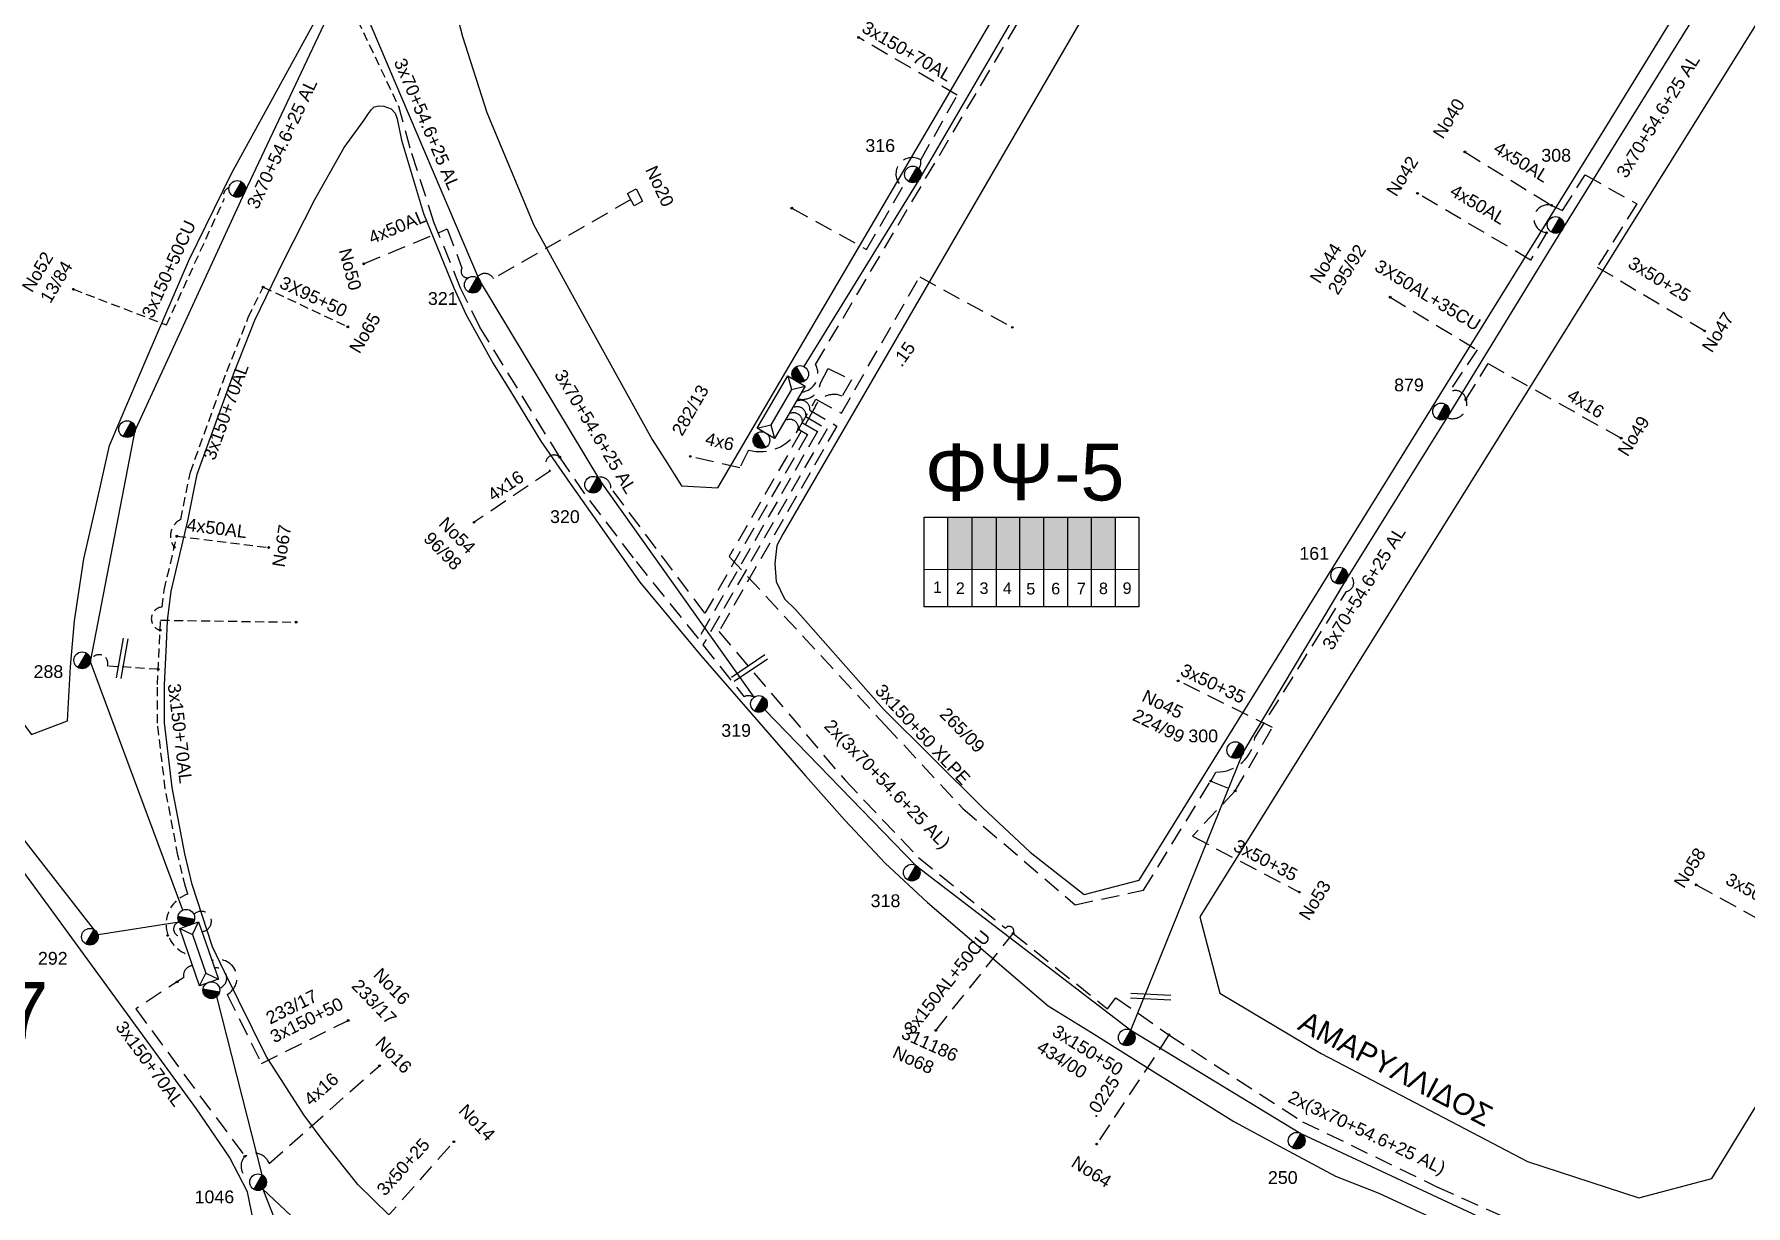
# Model space of a CAD drawing. Header units: millimetres. Extents: x 1421 to 10994, y 848 to 1896.
# Drawn here: x 9708.6 to 9950.2, y 974.4 to 1139.8 of the extents above; entities that cross this region are included whole.
import ezdxf
from ezdxf.enums import TextEntityAlignment as Align

# ---------------------------------------------------------------- set-up
doc = ezdxf.new("R2010")
doc.units = ezdxf.units.MM
doc.linetypes.add('DASHED', pattern=[19.05, 12.7, -6.35])
for name, color, linetype, lineweight in [('.0225', 7, 'DASHED', 30), ('.15AL', 7, 'DASHED', 30), ('3x150+50', 7, 'Continuous', 30), ('3x150+50 XLPE', 7, 'SYN_LINE', 30), ('3x150+70AL', 7, 'DASHED', 30), ('3x50+25', 7, 'Continuous', 30), ('3x70+54.6+25 AL', 7, 'SYN_LINE', 30), ('3X95+50', 7, 'Continuous', 30), ('4x16', 7, 'Continuous', 30), ('4x6', 7, 'SYN_LINE', 30), ('Άγνωστα', 7, 'Continuous', 30), ('Καλωδια Χ.Τ. 3x50+35', 7, 'Continuous', 30), ('Καλώδια ΧΤ   3x150+50CU', 7, 'DASHED', 30), ('Καλώδια ΧΤ   3x150AL+50CU', 7, 'DASHED', 30), ('Υπόγεια καλώδια Παροχών ΧΤ   4x50AL', 7, 'DASHED', 30)]:
    doc.layers.add(name, color=color, linetype=linetype, lineweight=lineweight)
for name, color, linetype in [('3X50AL+35CU', 7, 'Continuous'), ('Pillar OTE', 7, 'Continuous'), ('TEXT ΚΑΛΩΔΙΩΝ', 7, 'Continuous'), ('ΑΓΝΩΣΤΟ ΥΠΟΓΕΙΟ ΚΑΛΩΔΙΟ', 7, 'DASHED'), ('Επιτοίχιο Κουτί', 7, 'Continuous'), ('Στύλος ΦΜ', 7, 'Continuous'), ('Στύλος ΦΜ @ 1', 7, 'Continuous'), ('Συνδέσεις', 7, 'Continuous'), ('Τομή', 7, 'Continuous'), ('Υποσταθμός εναέριος 2 στύλων', 7, 'Continuous'), ('Υποσταθμός πόλεως', 7, 'Continuous'), ('Υπόβαθρο ΔΕΗ', 7, 'Continuous')]:
    doc.layers.add(name, color=color, linetype=linetype)
doc.styles.add('arial', font='arial.ttf', dxfattribs={"height": 3})
doc.styles.get("Standard").update_dxf_attribs({"font": 'arial.ttf', "height": 1.8})
doc.linetypes.add('SYN_LINE', pattern='A,0.5,-0.0001,["/\\/\\/\\/",Standard,S=0.1,R=0,X=0,Y=-0.05],-0.25', length=0.7501)

# ---------------------------------------------------------------- blocks, each defined once
blk = doc.blocks.new('ΥΠΑΡΧΩΝ ΤΣΙΜΕΝΤΕΝΙΟΣ ΣΤΥΛΟΣ')
at = {"layer": 'Στύλος ΦΜ'}
blk.add_hatch(color=7, dxfattribs=at).paths.add_polyline_path([(-1.29, -2.28, 0.574793), (2.62, 0, 0.268822), (1.3, 2.27)])
at = {"layer": 'Στύλος ΦΜ', "color": 7}
blk.add_line((-1.29, -2.28), (1.3, 2.27), dxfattribs=at)
blk.add_circle((0, 0), 2.62, dxfattribs=at)
at = {"layer": 'Στύλος ΦΜ', "flags": 4}
for tag, p in [('ΑΡΙΘΜΟΣ', (-4.68, 8.05)), ('ΤΥΠΟΣ', (-4.91, 3.03))]:
    blk.add_attdef(tag, p, '', height=4, dxfattribs=at)
blk = doc.blocks.new('ΥΠΟΣΤΑΘΜΟΣ ΕΝΑΕΡΙΟΣ ΕΠΙ 2 ΣΤΥΛΩΝ')
at = {"layer": 'Υποσταθμός εναέριος 2 στύλων', "linetype": 'Continuous'}
for points in [[(-11.97, -2.11, 0.574793), (-8.45, -0.07, 0.268822), (-9.64, 1.98)], [(9.68, -2.15, 0.574793), (13.19, -0.1, 0.268822), (12.01, 1.95)]]:
    blk.add_hatch(color=256, dxfattribs=at).paths.add_polyline_path(points)
for p, q in [((-11.97, -2.11), (-9.64, 1.98)), ((9.68, -2.15), (12.01, 1.95))]:
    blk.add_line(p, q, dxfattribs=at)
for centre in [(-10.81, -0.07), (10.84, -0.1)]:
    blk.add_circle(centre, 2.36, dxfattribs=at)
at = {"layer": 'Υποσταθμός πόλεως', "linetype": 'Continuous', "ltscale": 40}
blk.add_lwpolyline([(-8.57, 2.82), (8.57, 2.82), (8.57, -2.82), (-8.57, -2.82)], close=True, dxfattribs=at)
for points in [[(-5.75, 0), (-8.57, 2.82)], [(-8.57, -2.82), (-5.75, 0)], [(-5.75, 0), (5.75, 0)], [(5.75, 0), (8.57, 2.82)], [(8.57, -2.82), (5.75, 0)]]:
    blk.add_lwpolyline(points, dxfattribs=at)
at = {"layer": 'Υποσταθμός εναέριος 2 στύλων', "ltscale": 40, "flags": 1}
for tag, p in [('ΜΕΤΑΣΧΗΜΑΤΙΣΜΟΣ', (14.09, 2.51)), ('ΙΣΧΥΣ', (14.07, -0.28)), ('ΑΡΙΘΜΟΣ', (14.19, -3))]:
    blk.add_attdef(tag, p, '', height=1.8, dxfattribs=at)
blk = doc.blocks.new('_ΣΥΝΔΕΣΗ')
at = {"layer": 'Συνδέσεις', "linetype": 'SYN_LINE', "ltscale": 40}
blk.add_hatch(color=256, dxfattribs=at).paths.add_polyline_path([(0.5, -0.01, 1), (-0.5, -0.01, 1)])
at = {"layer": 'Συνδέσεις'}
blk.add_circle((0, -0.01), 0.5, dxfattribs=at)
blk = doc.blocks.new('ΤΟΜΗ')
at = {"layer": 'Τομή', "ltscale": 40}
for p, q in [((11.33, -0.65), (-11.4, -0.65)), ((11.33, -3.42), (-11.4, -3.42))]:
    blk.add_line(p, q, dxfattribs=at)
blk = doc.blocks.new('ΕΠΙΤΟΙΧΙΟ ΚΟΥΤΙ')
at = {"layer": 'Επιτοίχιο Κουτί', "ltscale": 40}
blk.add_lwpolyline([(-2.06, 1.35), (1.86, 1.35), (1.86, -1.39), (-2.06, -1.39)], close=True, dxfattribs=at)

msp = doc.modelspace()

# ---------------------------------------------------------------- hatches: boundary and pattern name
at = {"layer": 'Καλώδια ΧΤ   3x150AL+50CU', "linetype": 'DASHED', "lineweight": -3, "ltscale": 0.2}
h = msp.add_hatch(color=133, dxfattribs=at)
h.dxf.hatch_style = 1
h.paths.add_polyline_path([(9840.96, 1071.6), (9837.52, 1071.6), (9837.52, 1064.24), (9840.96, 1064.24)])
h = msp.add_hatch(color=62, dxfattribs=at)
h.dxf.hatch_style = 1
h.paths.add_polyline_path([(9840.96, 1064.24), (9844.4, 1064.23), (9844.4, 1071.6), (9840.96, 1071.6)])
h = msp.add_hatch(color=6, dxfattribs=at)
h.dxf.hatch_style = 1
h.paths.add_polyline_path([(9847.7, 1071.6), (9844.4, 1071.6), (9844.4, 1064.23), (9847.7, 1064.23)])
h = msp.add_hatch(color=1, dxfattribs=at)
h.dxf.hatch_style = 1
h.paths.add_polyline_path([(9851.08, 1071.6), (9847.7, 1071.6), (9847.7, 1064.23), (9851.08, 1064.23)])
h = msp.add_hatch(color=27, dxfattribs=at)
h.dxf.hatch_style = 1
h.paths.add_polyline_path([(9851.08, 1064.23), (9854.48, 1064.22), (9854.48, 1071.6), (9851.08, 1071.6)])
h = msp.add_hatch(color=2, dxfattribs=at)
h.dxf.hatch_style = 1
h.paths.add_polyline_path([(9854.48, 1064.23), (9857.87, 1064.22), (9857.88, 1071.6), (9854.48, 1071.6)])
h = msp.add_hatch(color=173, dxfattribs=at)
h.dxf.hatch_style = 1
h.paths.add_polyline_path([(9857.82, 1064.23), (9861.21, 1064.22), (9861.21, 1071.6), (9857.82, 1071.6)])

# ---------------------------------------------------------------- linework, layer by layer
at = {"layer": '.0225', "color": 1, "lineweight": -3, "ltscale": 0.2}
msp.add_lwpolyline([(9868.75, 998.52), (9858.55, 983.11)], dxfattribs=at)
at = {"layer": '.15AL', "color": 27, "lineweight": -3, "ltscale": 0.1}
msp.add_lwpolyline([(9739.4, 1161.5), (9750.7, 1162.33), (9751.69, 1150.64, 0.621912), (9753.41, 1143.45), (9760.11, 1129.36)], format="xyb", dxfattribs=at)
at = {"layer": '.15AL', "color": 27, "lineweight": -3, "ltscale": 0.2}
msp.add_lwpolyline([(9815.03, 1086.08, -0.657662), (9817.01, 1084.93), (9819.13, 1083.69), (9802.34, 1054.46), (9793.15, 1065.86), (9786.31, 1074.87), (9782.76, 1080.06), (9771.48, 1098.42), (9768.75, 1103.94), (9765, 1113.23), (9761.64, 1123.69), (9760.11, 1129.36)], format="xyb", dxfattribs=at)
at = {"layer": '.15AL', "color": 133, "lineweight": -3, "ltscale": 0.2}
msp.add_lwpolyline([(9816.46, 1084.01), (9818.91, 1088.25), (9822.52, 1086.28), (9833.57, 1105.52), (9846.64, 1098.38)], dxfattribs=at)
at = {"layer": '.15AL', "color": 62, "lineweight": -3, "ltscale": 0.2}
msp.add_lwpolyline([(9815.53, 1086.94, -0.657662), (9817.51, 1085.79), (9820.49, 1084.05), (9802.97, 1053.56), (9808.78, 1046.24, -0.248303), (9810.18, 1046.18, 2.843885)], format="xyb", dxfattribs=at)
at = {"layer": '.15AL', "color": 1, "lineweight": -3, "ltscale": 0.2}
msp.add_lwpolyline([(9816.07, 1087.85, -0.657662), (9818.05, 1086.71), (9821.88, 1084.46), (9805.22, 1055.46), (9823.03, 1034.46), (9833.39, 1023.58), (9845.68, 1013.58, -0.948433), (9846.76, 1012.85)], format="xyb", dxfattribs=at)
at = {"layer": '.15AL', "color": 133, "lineweight": -3, "ltscale": 0.2}
msp.add_lwpolyline([(9814.48, 1085.15, -0.657662), (9816.46, 1084.01), (9817.73, 1083.26), (9803.24, 1058.04), (9789.99, 1075.7, 0.498966), (9788.06, 1077.2, 9.769635)], format="xyb", dxfattribs=at)
at = {"layer": '.15AL', "color": 1, "lineweight": -3, "ltscale": 0.2}
msp.add_lwpolyline([(9846.76, 1012.85), (9860.06, 1002.21), (9861.27, 1003.76), (9868.75, 998.52)], dxfattribs=at)
at = {"layer": '3x150+50', "color": 2, "linetype": 'DASHED', "lineweight": -3, "ltscale": 0.2}
msp.add_lwpolyline([(9816.89, 1089.25, 0.53541), (9818.87, 1093.15), (9927.79, 1277.1), (9915.09, 1283.96)], format="xyb", dxfattribs=at)
at = {"layer": '3x150+50', "color": 1, "linetype": 'DASHED', "lineweight": -3, "ltscale": 0.2}
msp.add_lwpolyline([(9868.75, 998.52), (9887.6, 986.26), (9906.58, 977.1), (9926.89, 967.98), (9931.69, 951.99), (9908.46, 915.95), (9889.08, 921.07)], dxfattribs=at)
at = {"layer": '3x150+50 XLPE', "color": 173, "linetype": 'DASHED', "lineweight": -3, "ltscale": 0.2}
msp.add_lwpolyline([(9816.33, 1088.3, 0.442463), (9819.53, 1090.41), (9820.67, 1092.57), (9823.93, 1091), (9822.63, 1088.69, 0.430917), (9818.69, 1086.93), (9806.68, 1066.03), (9828.71, 1042.23), (9839.64, 1030.48), (9855.5, 1016.9), (9865.17, 1018.95), (9874.64, 1034.35), (9875.39, 1035.62, 0.386395), (9880.88, 1040.45), (9893.79, 1061.11, 0.788133), (9893.94, 1063.55, 5.447321)], format="xyb", dxfattribs=at)
at = {"layer": '3x150+70AL', "color": 6, "linetype": 'DASHED', "lineweight": -3, "ltscale": 0.2}
msp.add_lwpolyline([(9833.71, 1122.02), (9838.87, 1131.14), (9824.94, 1139.31)], dxfattribs=at)
msp.add_lwpolyline([(9815.52, 1115.22), (9826.08, 1109.37), (9831.17, 1118.18, -0.961264), (9833.71, 1122.02, 2.001401)], format="xyb", dxfattribs=at)
at = {"layer": '3x150+70AL', "color": 206, "linetype": 'DASHED', "lineweight": -3, "ltscale": 0.2}
msp.add_lwpolyline([(9922.03, 1111.75), (9919.8, 1107.89)], dxfattribs=at)
at = {"layer": '3x150+70AL', "color": 5, "linetype": 'DASHED', "lineweight": -3, "ltscale": 0.1}
for points in [[(9728.35, 1067.35, -0.469935), (9729.27, 1071.29), (9729.27, 1071.29), (9730.62, 1077.95), (9735.75, 1092.14), (9738.8, 1099.79), (9740.89, 1104.08)], [(9726.34, 1055.64, -0.83888), (9726.64, 1058.92), (9726.93, 1061.31), (9728.72, 1068.92)], [(9730.4, 1009.83, -0.73243), (9730.26, 1018.4), (9729.91, 1019.46), (9728.85, 1023.88), (9727.08, 1033.27), (9725.96, 1042.53), (9725.96, 1047.97), (9726.24, 1053.7), (9726.41, 1057.06)], [(9726.06, 1050.13), (9718.93, 1050.58, 1.051334), (9716.5, 1051.17, -2.774623)]]:
    msp.add_lwpolyline(points, format="xyb", dxfattribs=at)
msp.add_lwpolyline([(9726.41, 1057.06), (9745.54, 1056.78)], dxfattribs=at)
at = {"layer": '3x150+70AL', "color": 173, "linetype": 'DASHED', "lineweight": -3, "ltscale": 0.2}
msp.add_lwpolyline([(9730.94, 1008.28, 0.462844), (9729.68, 1006.63), (9722.91, 1002.19), (9738.31, 981.37, 0.537017), (9739.07, 978.14, -3.348351)], format="xyb", dxfattribs=at)
at = {"layer": '3x150+70AL', "color": 6, "linetype": 'DASHED', "lineweight": -3, "ltscale": 0.2}
msp.add_arc((9832.35, 1121.71), 1.4, 320.3247, 12.7458, dxfattribs=at)
at = {"layer": '3x50+25', "color": 173, "linetype": 'DASHED', "lineweight": -3, "ltscale": 0.2}
msp.add_lwpolyline([(9922.75, 1115.61), (9924.31, 1114.86), (9927.49, 1119.92), (9934.79, 1115.8), (9929.2, 1106.9), (9944.37, 1097.88)], dxfattribs=at)
at = {"layer": '3x50+25', "color": 151, "linetype": 'DASHED', "lineweight": -3, "ltscale": 0.2}
msp.add_lwpolyline([(9764.06, 966.53), (9757.97, 972.38), (9767.81, 983.44)], dxfattribs=at)
at = {"layer": '3X50AL+35CU', "color": 173, "linetype": 'DASHED', "lineweight": -3, "ltscale": 0.2}
msp.add_lwpolyline([(9899.97, 1102.65), (9912.25, 1095.22), (9908.18, 1089.09, -0.602578), (9910.67, 1088.19, 2.526864)], format="xyb", dxfattribs=at)
at = {"layer": '3x70+54.6+25 AL', "color": 1, "lineweight": -3, "ltscale": 15}
msp.add_lwpolyline([(9729.55, 1016.13), (9716.5, 1051.17), (9722.85, 1083.82), (9738.32, 1117.45), (9752.29, 1147.1), (9752.02, 1189.68), (9752.62, 1209.16), (9757.04, 1249.66), (9760.21, 1266.41), (9764.63, 1290.41), (9773.74, 1331.47)], dxfattribs=at)
at = {"layer": '3x70+54.6+25 AL', "color": 6, "lineweight": -3, "ltscale": 15}
msp.add_lwpolyline([(9817.25, 1092.85), (9833.48, 1119.19), (9851.29, 1149.75), (9869.02, 1179.9), (9886.32, 1211.72)], dxfattribs=at)
at = {"layer": '3x70+54.6+25 AL', "color": 173, "linetype": 'SYN_LINE', "lineweight": -3, "ltscale": 15}
msp.add_lwpolyline([(9863.38, 999.18), (9879.24, 1038.37), (9893.85, 1062.87), (9908.21, 1085.95), (9924.27, 1112.13), (9945.44, 1146.29), (9968.29, 1185.14)], dxfattribs=at)
at = {"layer": '3x70+54.6+25 AL', "color": 133, "lineweight": -3, "ltscale": 15}
msp.add_lwpolyline([(9810.18, 1046.18), (9788.57, 1076.61), (9771.45, 1105.07), (9753.99, 1146.06)], dxfattribs=at)
at = {"layer": '3x70+54.6+25 AL', "color": 27, "lineweight": -3, "ltscale": 15}
msp.add_lwpolyline([(9729.04, 1014.45), (9717.59, 1012.66), (9701.48, 1033.31), (9676.38, 1067.84), (9693.24, 1090.04)], dxfattribs=at)
at = {"layer": '3x70+54.6+25 AL', "color": 62, "lineweight": -3, "ltscale": 15}
msp.add_lwpolyline([(9811.73, 1044.41), (9833.04, 1022.45), (9863.38, 999.18), (9887.37, 984.61), (9916.58, 970.96), (9947.03, 957.45)], dxfattribs=at)
at = {"layer": '3x70+54.6+25 AL', "color": 151, "linetype": 'DASHED', "lineweight": -3, "ltscale": 0.2}
msp.add_lwpolyline([(9734.72, 1005.12, 0.935464), (9734.03, 1007.96, -3.42413)], format="xyb", dxfattribs=at)
at = {"layer": '3x70+54.6+25 AL', "color": 151, "lineweight": -3, "ltscale": 15}
for points in [[(9740.76, 978.75), (9734.36, 1003.96)], [(9740.83, 976.75), (9771.88, 947.55)]]:
    msp.add_lwpolyline(points, dxfattribs=at)
at = {"layer": '3x70+54.6+25 AL', "color": 173, "lineweight": -3, "ltscale": 15}
msp.add_lwpolyline([(9740.83, 976.75), (9750.82, 951.41)], dxfattribs=at)
at = {"layer": '3x70+54.6+25 AL', "color": 1, "linetype": 'DASHED', "lineweight": -3, "ltscale": 0.2}
msp.add_arc((9732.17, 1014.54), 1.42, 272.7714, 137.0473, dxfattribs=at)
at = {"layer": '3x70+54.6+25 AL', "color": 27, "linetype": 'DASHED', "lineweight": -3, "ltscale": 0.2}
msp.add_arc((9729.26, 1013.46), 1.01, 102.7338, 282.8693, dxfattribs=at)
at = {"layer": '3X95+50', "color": 5, "linetype": 'DASHED', "lineweight": -3, "ltscale": 0.1}
msp.add_lwpolyline([(9740.89, 1104.08), (9752.83, 1098.47)], dxfattribs=at)
at = {"layer": '4x16', "color": 173, "linetype": 'DASHED', "lineweight": -3, "ltscale": 0.2}
for points in [[(9907.98, 1085.66, 0.658965), (9910.67, 1088.19), (9913.79, 1093.27), (9932.58, 1082.75)], [(9738.31, 981.37, -0.504288), (9741.75, 980.36), (9757.31, 994.17)]]:
    msp.add_lwpolyline(points, format="xyb", dxfattribs=at)
at = {"layer": '4x16', "color": 27, "linetype": 'DASHED', "lineweight": -3, "ltscale": 0.2}
msp.add_lwpolyline([(9782.76, 1080.06, 1.16634), (9781.45, 1078.14), (9770.66, 1070.87)], format="xyb", dxfattribs=at)
at = {"layer": '4x6', "color": 133, "linetype": 'DASHED', "lineweight": -3, "ltscale": 0.2}
msp.add_lwpolyline([(9816.46, 1084.01), (9816.46, 1084.01, -0.345618), (9809.42, 1081.07), (9808.16, 1078.55), (9801.19, 1080.17)], format="xyb", dxfattribs=at)
at = {"layer": 'Pillar OTE', "lineweight": -3, "ltscale": 40}
for points in [[(9834.19, 1058.96), (9834.19, 1071.6), (9864.52, 1071.6), (9864.52, 1058.93), (9834.19, 1058.96)], [(9837.52, 1058.96), (9837.52, 1071.6)], [(9840.96, 1058.95), (9840.96, 1071.6)], [(9844.4, 1058.95), (9844.4, 1071.6)], [(9847.7, 1058.95), (9847.7, 1071.6)], [(9851.08, 1058.94), (9851.08, 1071.6)], [(9854.48, 1058.94), (9854.48, 1071.6)], [(9857.81, 1058.94), (9857.82, 1071.6)], [(9861.2, 1058.93), (9861.2, 1071.6)], [(9834.19, 1064.24), (9864.52, 1064.21)]]:
    msp.add_lwpolyline(points, dxfattribs=at)
at = {"layer": 'ΑΓΝΩΣΤΟ ΥΠΟΓΕΙΟ ΚΑΛΩΔΙΟ', "color": 133, "linetype": 'DASHED', "lineweight": -3, "ltscale": 0.2}
msp.add_lwpolyline([(9792.79, 1116.41), (9773.41, 1105.27, 0.54908), (9771.07, 1105.42, -4.154185)], format="xyb", dxfattribs=at)
at = {"layer": 'Καλωδια Χ.Τ. 3x50+35', "color": 206, "linetype": 'DASHED', "lineweight": -3, "ltscale": 0.2}
for points in [[(9874.64, 1034.35), (9878.1, 1032.95), (9883.35, 1041.91), (9870.05, 1048.49)], [(9878.1, 1032.95), (9872.06, 1026.57), (9887.15, 1018.68)]]:
    msp.add_lwpolyline(points, dxfattribs=at)
at = {"layer": 'Καλωδια Χ.Τ. 3x50+35', "color": 27, "linetype": 'DASHED', "lineweight": -3, "ltscale": 0.2}
msp.add_lwpolyline([(9943.18, 1019.71), (9962.64, 1009.02, 0.496649), (9965.75, 1007.55, 5.448693)], format="xyb", dxfattribs=at)
at = {"layer": 'Καλώδια ΧΤ   3x150+50CU', "color": 1, "lineweight": -3, "ltscale": 0.1}
msp.add_lwpolyline([(9714.1, 1103.76), (9727.25, 1098.73), (9735.39, 1116.47, -0.451799), (9736.08, 1118.1, -4.798977)], format="xyb", dxfattribs=at)
at = {"layer": 'Καλώδια ΧΤ   3x150AL+50CU', "color": 1, "lineweight": -3, "ltscale": 0.2}
msp.add_lwpolyline([(9835.84, 999.16), (9846.76, 1012.85)], dxfattribs=at)
at = {"layer": 'Καλώδια ΧΤ   3x150AL+50CU', "color": 6, "linetype": 'DASHED', "lineweight": -3, "ltscale": 0.2}
msp.add_lwpolyline([(9733.67, 1009, -0.935615), (9735.81, 1004.24), (9740.65, 994.47), (9752.91, 1000.55)], format="xyb", dxfattribs=at)
at = {"layer": 'Υπόβαθρο ΔΕΗ', "lineweight": -3, "ltscale": 0.1}
for points in [[(9946.28, 1330.29), (9887.59, 1367.24), (9880.43, 1365.31), (9765.95, 1155.45), (9766.68, 1148.46), (9769.02, 1139.45), (9772.48, 1128.7), (9779.09, 1112.82), (9785.56, 1101.09), (9791.95, 1089.51), (9795.79, 1082.56), (9797.95, 1079.18), (9798.9, 1077.68), (9799.96, 1076.03), (9805.05, 1075.75), (9848.26, 1149.47), (9949.06, 1322.5)], [(10023.25, 1282.17), (9964.9, 1318.97), (9957.75, 1316.46), (9814.26, 1069.22), (9813.42, 1067.59), (9813.11, 1065.04), (9813.33, 1062.51), (9814.5, 1060.05), (9816.05, 1058.57), (9828.47, 1044.52), (9842.45, 1030.64), (9849.16, 1024.3), (9856.77, 1018.32), (9864.53, 1020.38), (9930.28, 1126.4), (10023.66, 1278.53)]]:
    msp.add_lwpolyline(points, close=True, dxfattribs=at)
for points in [[(9688.21, 1067.46), (9708.19, 1040.9), (9713.26, 1042.86), (9713.71, 1050.46), (9714.25, 1056.98), (9715.6, 1065.71), (9717.22, 1072.87), (9719.22, 1081.73), (9724.68, 1094.51), (9730.42, 1107.82), (9736.43, 1120.11), (9751.59, 1147.78), (9749.39, 1163.91), (9748.72, 1180.36), (9749.08, 1201.14), (9750.2, 1215.37), (9754.14, 1248.46), (9757.55, 1267.98), (9765.16, 1306.44), (9768.99, 1321.28), (9771.89, 1331.68), (9777.86, 1349.92)], [(10080.97, 1246.86), (10038.23, 1272.54), (10032.26, 1270.58), (9873.13, 1015.19), (9875.95, 1004.39), (9890.22, 995.88), (9908.57, 986.3), (9919.36, 980.67), (9935.1, 975.54), (9945.4, 978.26), (10086.83, 1209.7)], [(9758.67, 973.1), (9754.26, 977.42), (9749.5, 983.38), (9746.65, 987.23), (9741.32, 995.54), (9735.45, 1007.44), (9733.76, 1010.97), (9730.87, 1019.74), (9729.83, 1024.09), (9728.07, 1033.42), (9726.96, 1042.59), (9726.96, 1047.94), (9727.24, 1053.65), (9727.41, 1056.98), (9727.92, 1061.13), (9730.25, 1071.08), (9731.58, 1077.68), (9736.69, 1091.79), (9739.72, 1099.39), (9743.78, 1107.71), (9748.21, 1116.45), (9752.34, 1123.76), (9755.11, 1127.58), (9755.77, 1128.55), (9756.17, 1129.13), (9756.56, 1129.49), (9757.21, 1129.67), (9757.95, 1129.61), (9758.94, 1129.21), (9759.54, 1128.64), (9759.83, 1127.83), (9760.43, 1124.83), (9761.85, 1120.08), (9763.53, 1114.47), (9767.81, 1103.97), (9769.51, 1100.27), (9773.37, 1093.3), (9775.85, 1089.3), (9780.07, 1082.33), (9783.89, 1076.84), (9790.2, 1067.88), (9794.04, 1062.41), (9802.67, 1052.06), (9817.44, 1035.1), (9822.98, 1028.83), (9826.56, 1025.04), (9828.69, 1022.78), (9834.68, 1017.22), (9851.69, 1002.64), (9857.82, 998.87), (9866.42, 993.43), (9877.91, 986.31), (9884.36, 982.83), (9892.24, 978.58), (9898.37, 976.17), (9907.94, 971.78)], [(9700.74, 912.76), (9710.42, 912.13), (9718.22, 911.45), (9720.9, 911.26), (9723.69, 911.57), (9726.29, 912.22), (9728.97, 913.89), (9731.17, 915.71), (9732.59, 917.9), (9733.3, 919.08), (9734.51, 921.83), (9735.18, 924.89), (9736.19, 934.39), (9737.54, 948.77), (9739.47, 966.79), (9739.5, 970.22), (9739.54, 972.19), (9738.66, 976.38), (9736.14, 981.27), (9731.48, 988.08), (9711.48, 1015.5), (9674.85, 1065.54)]]:
    msp.add_lwpolyline(points, dxfattribs=at)
at = {"layer": 'Υπόγεια καλώδια Παροχών ΧΤ   4x50AL', "color": 173, "linetype": 'DASHED', "lineweight": -3, "ltscale": 0.2}
msp.add_lwpolyline([(9910.52, 1123.14), (9922.75, 1115.61, 1.307271), (9922.75, 1111.81, -0.93613)], format="xyb", dxfattribs=at)
msp.add_lwpolyline([(9919.8, 1107.89), (9903.83, 1117.31)], dxfattribs=at)
at = {"layer": 'Υπόγεια καλώδια Παροχών ΧΤ   4x50AL', "color": 133, "linetype": 'DASHED', "lineweight": -3, "ltscale": 0.2}
msp.add_lwpolyline([(9755.08, 1107.35), (9766.88, 1112.27), (9768.95, 1106.74, 0.648126), (9769.88, 1105.41, 2.073704)], format="xyb", dxfattribs=at)
at = {"layer": 'Υπόγεια καλώδια Παροχών ΧΤ   4x50AL', "color": 5, "linetype": 'DASHED', "lineweight": -3, "ltscale": 0.1}
msp.add_lwpolyline([(9728.72, 1068.92), (9741.67, 1067.32)], dxfattribs=at)

# ---------------------------------------------------------------- block references
at = {"layer": 'Στύλος ΦΜ @ 1', "color": 1, "lineweight": -3, "ltscale": 40}
ref = msp.add_blockref('ΥΠΑΡΧΩΝ ΤΣΙΜΕΝΤΕΝΙΟΣ ΣΤΥΛΟΣ', (9832.61, 1119.98), dxfattribs=dict(at, xscale=0.4499999999998181, yscale=0.4499999999998181, zscale=0.4499999999998181))
ref.add_attrib('ΑΡΙΘΜΟΣ', '316', (9825.9, 1123.15), dxfattribs={"layer": 'Στύλος ΦΜ', "height": 1.8, "flags": 4})
ref = msp.add_blockref('ΥΠΑΡΧΩΝ ΤΣΙΜΕΝΤΕΝΙΟΣ ΣΤΥΛΟΣ', (9923.33, 1112.84), dxfattribs=dict(at, xscale=0.4499999999998181, yscale=0.4499999999998181, zscale=0.4499999999998181))
ref.add_attrib('ΑΡΙΘΜΟΣ', '308', (9921.31, 1121.77), dxfattribs={"layer": 'Στύλος ΦΜ', "height": 1.8, "flags": 4})
at = {"layer": 'Στύλος ΦΜ @ 1', "color": 1, "lineweight": -3, "ltscale": 40, "xscale": 0.4499999999998181, "yscale": 0.4499999999998181, "zscale": 0.4499999999998181}
for p in [(9737.24, 1117.92), (9721.69, 1084.02), (9862.79, 998.16)]:
    msp.add_blockref('ΥΠΑΡΧΩΝ ΤΣΙΜΕΝΤΕΝΙΟΣ ΣΤΥΛΟΣ', p, dxfattribs=at)
at = {"layer": 'Στύλος ΦΜ @ 1', "color": 1, "lineweight": -3, "ltscale": 40}
ref = msp.add_blockref('ΥΠΑΡΧΩΝ ΤΣΙΜΕΝΤΕΝΙΟΣ ΣΤΥΛΟΣ', (9770.48, 1104.4), dxfattribs=dict(at, xscale=0.4499999999998181, yscale=0.4499999999998181, zscale=0.4499999999998181))
ref.add_attrib('ΑΡΙΘΜΟΣ', '321', (9764.15, 1101.56), dxfattribs={"layer": 'Στύλος ΦΜ', "height": 1.8, "flags": 4})
ref = msp.add_blockref('ΥΠΑΡΧΩΝ ΤΣΙΜΕΝΤΕΝΙΟΣ ΣΤΥΛΟΣ', (9907.17, 1086.51), dxfattribs=dict(at, xscale=0.4499999999998181, yscale=0.4499999999998181, zscale=0.4499999999998181))
ref.add_attrib('ΑΡΙΘΜΟΣ', '879', (9900.53, 1089.36), dxfattribs={"layer": 'Στύλος ΦΜ', "height": 1.8, "flags": 4})
ref = msp.add_blockref('ΥΠΑΡΧΩΝ ΤΣΙΜΕΝΤΕΝΙΟΣ ΣΤΥΛΟΣ', (9787.47, 1076.18), dxfattribs=dict(at, xscale=0.4499999999998181, yscale=0.4499999999998181, zscale=0.4499999999998181))
ref.add_attrib('ΑΡΙΘΜΟΣ', '320', (9781.39, 1070.77), dxfattribs={"layer": 'Στύλος ΦΜ', "height": 1.8, "flags": 4})
ref = msp.add_blockref('ΥΠΑΡΧΩΝ ΤΣΙΜΕΝΤΕΝΙΟΣ ΣΤΥΛΟΣ', (9892.78, 1063.36), dxfattribs=dict(at, xscale=0.4499999999998181, yscale=0.4499999999998181, zscale=0.4499999999998181))
ref.add_attrib('ΑΡΙΘΜΟΣ', '161', (9887.16, 1065.58), dxfattribs={"layer": 'Στύλος ΦΜ', "height": 1.8, "flags": 4})
ref = msp.add_blockref('ΥΠΑΡΧΩΝ ΤΣΙΜΕΝΤΕΝΙΟΣ ΣΤΥΛΟΣ', (9715.35, 1051.39), dxfattribs=dict(at, xscale=0.4499999999998181, yscale=0.4499999999998181, zscale=0.4499999999998181))
ref.add_attrib('ΑΡΙΘΜΟΣ', '288', (9708.48, 1048.9), dxfattribs={"layer": 'Στύλος ΦΜ', "height": 1.8, "flags": 4})
ref = msp.add_blockref('ΥΠΑΡΧΩΝ ΤΣΙΜΕΝΤΕΝΙΟΣ ΣΤΥΛΟΣ', (9810.88, 1045.23), dxfattribs=dict(at, xscale=0.4499999999998181, yscale=0.4499999999998181, zscale=0.4499999999998181))
ref.add_attrib('ΑΡΙΘΜΟΣ', '319', (9805.56, 1040.6), dxfattribs={"layer": 'Στύλος ΦΜ', "height": 1.8, "flags": 4})
ref = msp.add_blockref('ΥΠΑΡΧΩΝ ΤΣΙΜΕΝΤΕΝΙΟΣ ΣΤΥΛΟΣ', (9878.12, 1038.72), dxfattribs=dict(at, xscale=0.4499999999998181, yscale=0.4499999999998181, zscale=0.4499999999998181))
ref.add_attrib('ΑΡΙΘΜΟΣ', '300', (9871.49, 1039.82), dxfattribs={"layer": 'Στύλος ΦΜ', "height": 1.8, "flags": 4})
ref = msp.add_blockref('ΥΠΑΡΧΩΝ ΤΣΙΜΕΝΤΕΝΙΟΣ ΣΤΥΛΟΣ', (9832.45, 1021.43), dxfattribs=dict(at, xscale=0.4499999999998181, yscale=0.4499999999998181, zscale=0.4499999999998181))
ref.add_attrib('ΑΡΙΘΜΟΣ', '318', (9826.64, 1016.56), dxfattribs={"layer": 'Στύλος ΦΜ', "height": 1.8, "flags": 4})
ref = msp.add_blockref('ΥΠΑΡΧΩΝ ΤΣΙΜΕΝΤΕΝΙΟΣ ΣΤΥΛΟΣ', (9716.44, 1012.38), dxfattribs=dict(at, xscale=0.4499999999998181, yscale=0.4499999999998181, zscale=0.4499999999998181))
ref.add_attrib('ΑΡΙΘΜΟΣ', '292', (9709.1, 1008.43), dxfattribs={"layer": 'Στύλος ΦΜ', "height": 1.8, "flags": 4})
ref = msp.add_blockref('ΥΠΑΡΧΩΝ ΤΣΙΜΕΝΤΕΝΙΟΣ ΣΤΥΛΟΣ', (9886.78, 983.59), dxfattribs=dict(at, xscale=0.4499999999998181, yscale=0.4499999999998181, zscale=0.4499999999998181))
ref.add_attrib('ΑΡΙΘΜΟΣ', '250', (9882.72, 977.49), dxfattribs={"layer": 'Στύλος ΦΜ', "height": 1.8, "flags": 4})
ref = msp.add_blockref('ΥΠΑΡΧΩΝ ΤΣΙΜΕΝΤΕΝΙΟΣ ΣΤΥΛΟΣ', (9740.17, 977.73), dxfattribs=dict(at, xscale=0.4499999999998181, yscale=0.4499999999998181, zscale=0.4499999999998181))
ref.add_attrib('ΑΡΙΘΜΟΣ', '1046', (9731.21, 974.76), dxfattribs={"layer": 'Στύλος ΦΜ', "height": 1.8, "flags": 4})
at = {"layer": 'Συνδέσεις', "lineweight": -3, "xscale": 0.25, "yscale": 0.25, "zscale": 0.25}
for p in [(9824.94, 1139.31), (9910.52, 1123.15), (9903.83, 1117.31), (9815.52, 1115.22), (9922.75, 1115.62), (9922.03, 1111.76), (9755.08, 1107.35), (9740.89, 1104.08), (9714.1, 1103.77), (9899.97, 1102.65), (9752.83, 1098.47), (9846.64, 1098.39), (9944.37, 1097.88), (9910.67, 1088.19), (9816.47, 1084.01), (9932.58, 1082.75), (9782.76, 1080.07), (9801.19, 1080.17), (9770.66, 1070.87), (9728.72, 1068.92), (9728.35, 1067.36), (9741.67, 1067.32), (9726.34, 1055.65), (9745.54, 1056.78), (9726.07, 1050.13), (9870.05, 1048.49), (9874.64, 1034.35), (9878.1, 1032.95), (9943.18, 1019.71), (9887.15, 1018.68), (9727.41, 1012.57), (9846.76, 1012.85), (9728.76, 1006), (9752.91, 1000.55), (9835.84, 999.16), (9868.76, 998.53), (9757.31, 994.17), (9767.81, 983.44), (9738.31, 981.37), (9858.55, 983.11)]:
    msp.add_blockref('_ΣΥΝΔΕΣΗ', p, dxfattribs=at)
at = {"layer": 'Τομή', "lineweight": -3}
for p, xscale, yscale, zscale, rotation in [((9720.47, 1051.77), 0.25, 0.25, 0.25, 80.18259711550367), ((9809.27, 1050.69), 0.2499999999999999, 0.2499999999999999, 0.2499999999999999, 34.12016759528842), ((9866.21, 1004.4), 0.2499999999999999, 0.2499999999999999, 0.2499999999999999, 357.1362472569061)]:
    msp.add_blockref('ΤΟΜΗ', p, dxfattribs=dict(at, xscale=xscale, yscale=yscale, zscale=zscale, rotation=rotation))
at = {"layer": 'Υποσταθμός εναέριος 2 στύλων', "lineweight": -3, "xscale": 0.4999999999999996, "yscale": 0.4999999999999996, "zscale": 0.4999999999999996}
for p, rotation in [((9814.01, 1087.12), 239.6227885299772), ((9731.85, 1009.97), 289.1465837166236)]:
    msp.add_blockref('ΥΠΟΣΤΑΘΜΟΣ ΕΝΑΕΡΙΟΣ ΕΠΙ 2 ΣΤΥΛΩΝ', p, dxfattribs=dict(at, rotation=rotation))
at = {"layer": 'Υπόβαθρο ΔΕΗ', "linetype": 'Continuous', "lineweight": -3, "ltscale": 0.2, "xscale": 0.5, "yscale": 0.5, "rotation": 298.1430442560645}
msp.add_blockref('ΕΠΙΤΟΙΧΙΟ ΚΟΥΤΙ', (9793.42, 1116.69), dxfattribs=at)

# ---------------------------------------------------------------- texts
at = {"lineweight": -3, "ltscale": 30, "char_height": 1.63, "width": 11.2573, "attachment_point": 1}
for s, insert in [('1', (9835.44, 1062.52)), ('2', (9838.67, 1062.39)), ('3', (9842.01, 1062.39)), ('4', (9845.31, 1062.39)), ('5', (9848.61, 1062.31)), ('6', (9852.13, 1062.33)), ('7', (9855.76, 1062.33)), ('8', (9858.87, 1062.36)), ('9', (9862.21, 1062.39))]:
    msp.add_mtext(s, dxfattribs=dict(at, insert=insert))
at = {"layer": 'TEXT ΚΑΛΩΔΙΩΝ', "lineweight": -3, "ltscale": 15, "style": 'arial'}
for s, rotation, p in [('3x150+70AL', 329.616, (9831.81, 1137.37)), ('3x70+54.6+25 AL', 293.0675, (9764.02, 1127.1)), ('3x70+54.6+25 AL', 64.7787, (9743.54, 1124.3)), ('3X95+50', 334.8291, (9748.01, 1102.72)), ('3x150+70AL', 70.1057, (9735.62, 1086.48)), ('4x16', 33.962, (9775.12, 1076.04)), ('4x50AL', 352.9787, (9734.36, 1070.04)), ('2x(3x70+54.6+25 AL)', 314.142, (9829.01, 1033.94)), ('3x50+35', 332.408, (9882.41, 1023.19)), ('2x(3x70+54.6+25 AL)', 334.6799, (9896.71, 984.77))]:
    msp.add_text(s, height=1.8, rotation=rotation, dxfattribs=at).set_placement(p, align=Align.MIDDLE_CENTER)
at = {"layer": 'TEXT ΚΑΛΩΔΙΩΝ', "lineweight": -3, "ltscale": 0.2, "style": 'arial'}
for s, rotation, p in [('  3x70+54.6+25 AL', 58.2115, (9937.41, 1127.63)), (' 4x50AL', 328.3799, (9918.21, 1121.93)), ('  4x50AL', 329.4621, (9911.79, 1116.1)), ('4x50AL', 22.6502, (9759.83, 1112.58)), ('3x150+50CU', 65.3688, (9727.57, 1106.61)), ('3X50AL+35CU', 328.842, (9905.29, 1102.94)), ('3x50+25', 328.3799, (9938, 1105.18)), ('.15', 54.3622, (9831.31, 1094.62)), ('3x70+54.6+25 AL', 301.0272, (9787.81, 1083.69)), ('4x16', 328.3799, (9927.6, 1087.65)), ('4x6', 346.9506, (9805.35, 1082.28)), ('  3x70+54.6+25 AL', 58.2115, (9895.9, 1061.01)), ('3x50+35', 334.6159, (9874.98, 1048.12)), ('3x150+70AL', 276.8564, (9729.16, 1041.07)), ('3x150+50 XLPE', 312.9285, (9834.01, 1040.94)), (' 3x50+35', 331.2233, (9951.54, 1018.54)), (' 3x150AL+50CU', 51.4173, (9837.21, 1005.68)), ('3x150+50', 26.548, (9747.03, 1000.61)), ('3x150+70AL', 306.4812, (9724.89, 994.47)), (' 3x150+50', 328, (9856.99, 996.54)), ('4x16', 41.593, (9749.08, 990.88)), ('  .0225', 56.487, (9859.02, 989.25)), ('3x50+25', 48.3455, (9760.65, 979.9))]:
    msp.add_text(s, height=1.8, rotation=rotation, dxfattribs=at).set_placement(p, align=Align.MIDDLE_CENTER)
at = {"layer": 'TEXT ΚΑΛΩΔΙΩΝ', "lineweight": -3, "ltscale": 0.2, "insert": (9741.07, 1001.57), "char_height": 1.8, "width": 18.6352, "attachment_point": 1, "rotation": 26.548, "style": 'arial'}
msp.add_mtext('233/17', dxfattribs=at)
at = {"layer": 'Άγνωστα', "lineweight": -3, "ltscale": 0.2, "char_height": 1.8, "width": 18.6352, "attachment_point": 1, "style": 'arial'}
for s, insert, rotation in [('No40', (9905.89, 1125.81), 57.9311), ('No20', (9796.42, 1121.42), 295), ('No42', (9899.33, 1117.66), 57.9311), ('No52\\P13/84', (9706.73, 1104.1), 59.1725), ('No50', (9753.29, 1109.72), 284.7638), ('No44\\P295/92', (9888.52, 1105.38), 57.9311), ('No65', (9752.94, 1095.47), 59.1725), ('No47', (9943.87, 1095.64), 57.9311), ('282/13', (9798.47, 1083.82), 60), ('No49', (9931.97, 1080.98), 57.9311), ('No67', (9742.15, 1064.72), 80.8431), ('No54\\P96/98', (9766.82, 1071.81), 314.6146), ('No45\\P224/99', (9865.56, 1047.33), 334), ('265/09', (9837.53, 1044.91), 314.6146), ('No58', (9939.9, 1020.05), 57.9311), ('No53', (9886.98, 1015.47), 57.9311), ('No16', (9757.6, 1008.15), 314.1147), ('233/17', (9754.54, 1006.57), 314.1147), ('No16', (9757.86, 998.48), 314.1147), ('311186\\PNo68', (9831.55, 999.79), 335.6577), ('434/00', (9850.88, 997.86), 328), ('No14', (9769.64, 988.94), 314.1147), ('No64', (9855.75, 981.57), 328)]:
    msp.add_mtext(s, dxfattribs=dict(at, insert=insert, rotation=rotation))
at = {"layer": 'Υπόβαθρο ΔΕΗ', "lineweight": -3, "ltscale": 0.1, "style": 'arial'}
msp.add_text('ΑΜΑΡΥΛΛΙΔΟΣ', height=3, rotation=332.4347, dxfattribs=at).set_placement((9900.78, 993.75), align=Align.MIDDLE_CENTER)
at = {"layer": 'Υπόβαθρο ΔΕΗ', "lineweight": -3, "char_height": 8, "width": 84.6573, "attachment_point": 1}
for s, insert in [('ΦΨ-5', (9834.28, 1081.96)), ('ΦΨ-37', (9676.18, 1005.97))]:
    msp.add_mtext(s, dxfattribs=dict(at, insert=insert))

doc.saveas('drawing.dxf')
